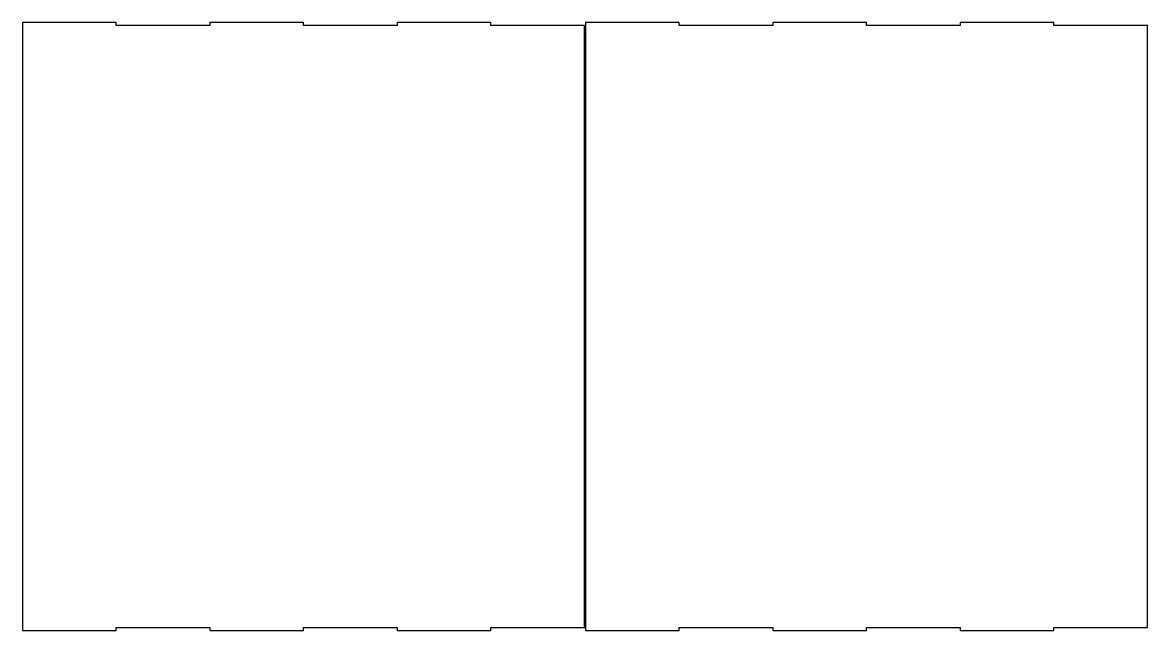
# Model space of a CAD drawing. Header units: metres. Extents: x 1 to 898, y 6 to 491.
import ezdxf

# ---------------------------------------------------------------- set-up
doc = ezdxf.new("R2010")
doc.units = ezdxf.units.M

msp = doc.modelspace()

# ---------------------------------------------------------------- linework, layer by layer
for p, q in [((75.6667, 490.8), (1, 490.8)), ((1, 490.8), (1, 6)), ((75.6667, 488.4), (75.6667, 490.8)), ((150.333, 488.4), (75.6667, 488.4)), ((225, 490.8), (150.333, 490.8)), ((150.333, 490.8), (150.333, 488.4)), ((225, 488.4), (225, 490.8)), ((299.667, 488.4), (225, 488.4)), ((299.667, 490.8), (299.667, 488.4)), ((374.333, 490.8), (299.667, 490.8)), ((374.333, 488.4), (374.333, 490.8)), ((449, 488.4), (374.333, 488.4)), ((449, 8.39999), (449, 488.4)), ((524.667, 490.8), (450, 490.8)), ((450, 490.8), (450, 6)), ((524.667, 488.4), (524.667, 490.8)), ((599.333, 488.4), (524.667, 488.4)), ((674, 490.8), (599.333, 490.8)), ((599.333, 490.8), (599.333, 488.4)), ((674, 488.4), (674, 490.8)), ((748.667, 488.4), (674, 488.4)), ((823.333, 490.8), (748.667, 490.8)), ((748.667, 490.8), (748.667, 488.4)), ((823.333, 488.4), (823.333, 490.8)), ((898, 488.4), (823.333, 488.4)), ((898, 8.39999), (898, 488.4)), ((1, 6), (75.6667, 6)), ((75.6667, 6), (75.6667, 8.39999)), ((75.6667, 8.39999), (150.333, 8.39999)), ((150.333, 8.39999), (150.333, 6)), ((150.333, 6), (225, 6)), ((225, 6), (225, 8.39999)), ((225, 8.39999), (299.667, 8.39999)), ((299.667, 8.39999), (299.667, 6)), ((299.667, 6), (374.333, 6)), ((374.333, 6), (374.333, 8.39999)), ((374.333, 8.39999), (449, 8.39999)), ((450, 6), (524.667, 6)), ((524.667, 8.39999), (599.333, 8.39999)), ((524.667, 6), (524.667, 8.39999)), ((599.333, 8.39999), (599.333, 6)), ((599.333, 6), (674, 6)), ((674, 6), (674, 8.39999)), ((674, 8.39999), (748.667, 8.39999)), ((748.667, 8.39999), (748.667, 6)), ((748.667, 6), (823.333, 6)), ((823.333, 6), (823.333, 8.39999)), ((823.333, 8.39999), (898, 8.39999))]:
    msp.add_line(p, q)

doc.saveas('drawing.dxf')
